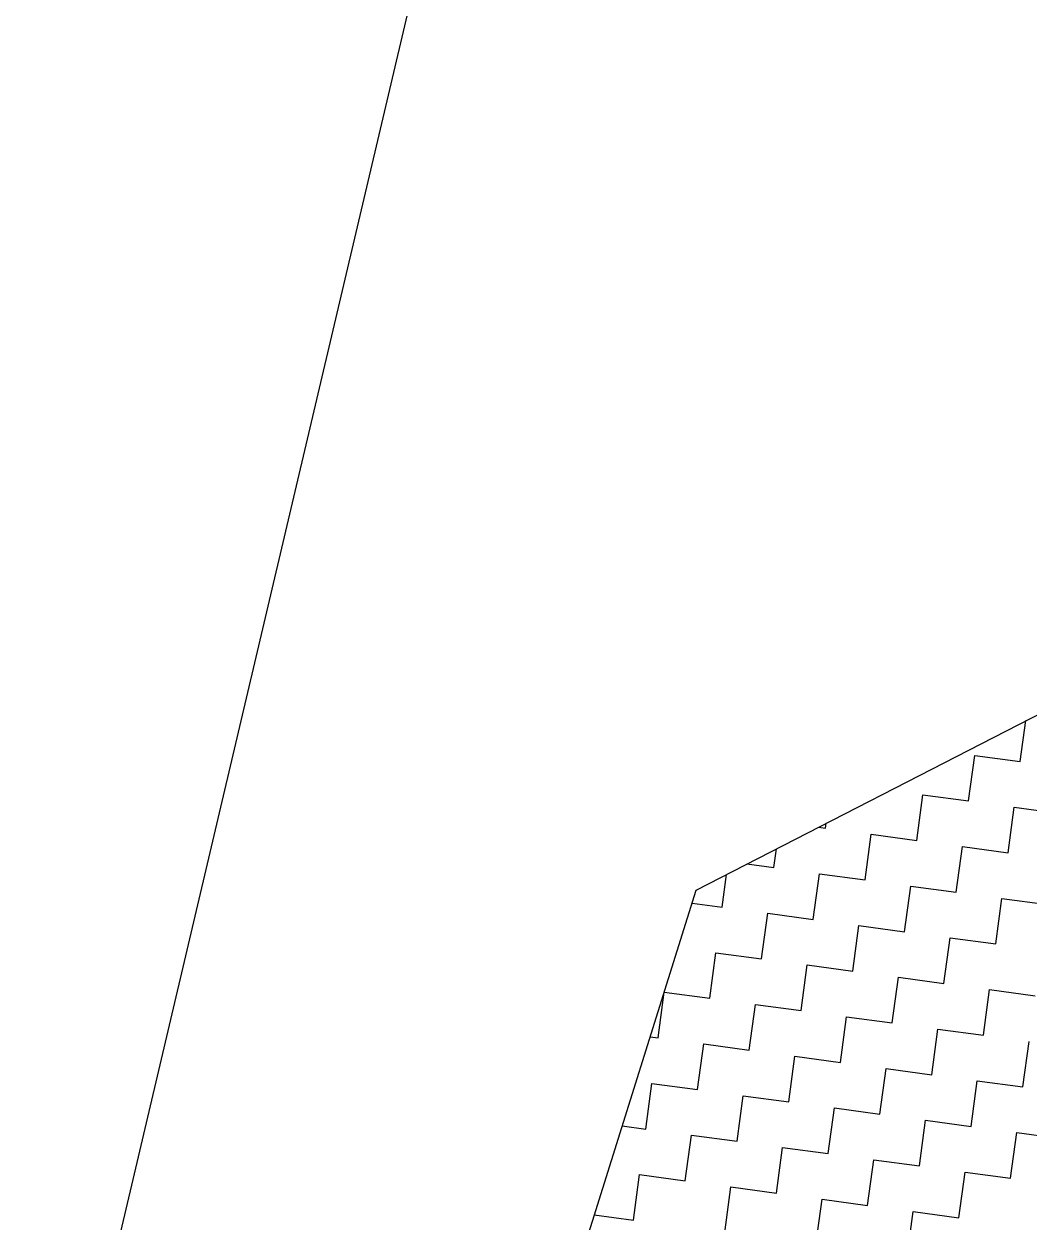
# Model space of a CAD drawing. Header units: metres. Extents: x 291974 to 293244, y 2020596 to 2023640.
# Drawn here: x 292473.5 to 292528.2, y 2021940.2 to 2022005.3 of the extents above; entities that cross this region are included whole.
import ezdxf

# ---------------------------------------------------------------- set-up
doc = ezdxf.new("R2010")
doc.units = ezdxf.units.M
doc.header["$MEASUREMENT"] = 0
doc.layers.add('POLY_HATCH', color=12, linetype='Continuous')
doc.layers.add('POLY_PARCEL', color=6, linetype='Continuous')

msp = doc.modelspace()

# ---------------------------------------------------------------- linework, layer by layer
at = {"layer": 'POLY_HATCH'}
for p, q in [((292510.068, 2021958.274), (292538.906, 2021973.084)), ((292501.508, 2021930.976), (292510.068, 2021958.274))]:
    msp.add_line(p, q, dxfattribs=at)
at = {"layer": 'POLY_HATCH', "linetype": 'Continuous'}
for p, q in [((292527.682, 2021965.255), (292527.981, 2021967.474)), ((292524.871, 2021963.111), (292525.205, 2021965.589)), ((292525.205, 2021965.589), (292527.682, 2021965.255)), ((292522.059, 2021960.967), (292522.393, 2021963.445)), ((292522.393, 2021963.445), (292524.871, 2021963.111)), ((292527.014, 2021960.3), (292527.348, 2021962.777)), ((292527.348, 2021962.777), (292529.826, 2021962.443)), ((292517.104, 2021961.635), (292517.141, 2021961.906)), ((292516.715, 2021961.688), (292517.104, 2021961.635)), ((292519.248, 2021958.824), (292519.582, 2021961.301)), ((292519.582, 2021961.301), (292522.059, 2021960.967)), ((292524.203, 2021958.156), (292524.537, 2021960.634)), ((292524.537, 2021960.634), (292527.014, 2021960.3)), ((292514.293, 2021959.492), (292514.43, 2021960.514)), ((292512.824, 2021959.69), (292514.293, 2021959.492)), ((292511.481, 2021957.348), (292511.72, 2021959.123)), ((292516.436, 2021956.68), (292516.77, 2021959.158)), ((292516.77, 2021959.158), (292519.248, 2021958.824)), ((292521.391, 2021956.012), (292521.725, 2021958.49)), ((292521.725, 2021958.49), (292524.203, 2021958.156)), ((292509.847, 2021957.568), (292511.481, 2021957.348)), ((292526.346, 2021955.344), (292526.68, 2021957.822)), ((292526.68, 2021957.822), (292529.158, 2021957.488)), ((292513.625, 2021954.537), (292513.959, 2021957.014)), ((292513.959, 2021957.014), (292516.436, 2021956.68)), ((292518.58, 2021953.869), (292518.914, 2021956.346)), ((292518.914, 2021956.346), (292521.391, 2021956.012)), ((292523.535, 2021953.201), (292523.869, 2021955.678)), ((292523.869, 2021955.678), (292526.346, 2021955.344)), ((292510.813, 2021952.393), (292511.147, 2021954.87)), ((292511.147, 2021954.87), (292513.625, 2021954.537)), ((292515.768, 2021951.725), (292516.102, 2021954.203)), ((292516.102, 2021954.203), (292518.58, 2021953.869)), ((292520.723, 2021951.057), (292521.057, 2021953.535)), ((292521.057, 2021953.535), (292523.535, 2021953.201)), ((292525.679, 2021950.389), (292526.013, 2021952.867)), ((292526.013, 2021952.867), (292528.49, 2021952.533)), ((292508.002, 2021950.249), (292508.336, 2021952.727)), ((292508.336, 2021952.727), (292510.813, 2021952.393)), ((292512.957, 2021949.581), (292513.291, 2021952.059)), ((292513.291, 2021952.059), (292515.768, 2021951.725)), ((292517.912, 2021948.914), (292518.246, 2021951.391)), ((292518.246, 2021951.391), (292520.723, 2021951.057)), ((292507.57, 2021950.307), (292508.002, 2021950.249)), ((292522.867, 2021948.246), (292523.201, 2021950.723)), ((292523.201, 2021950.723), (292525.679, 2021950.389)), ((292510.145, 2021947.438), (292510.479, 2021949.915)), ((292510.479, 2021949.915), (292512.957, 2021949.581)), ((292527.822, 2021947.578), (292528.156, 2021950.055)), ((292515.1, 2021946.77), (292515.434, 2021949.247)), ((292515.434, 2021949.247), (292517.912, 2021948.914)), ((292520.056, 2021946.102), (292520.39, 2021948.58)), ((292520.39, 2021948.58), (292522.867, 2021948.246)), ((292507.334, 2021945.294), (292507.668, 2021947.772)), ((292507.668, 2021947.772), (292510.145, 2021947.438)), ((292525.011, 2021945.434), (292525.345, 2021947.912)), ((292525.345, 2021947.912), (292527.822, 2021947.578)), ((292512.289, 2021944.626), (292512.623, 2021947.104)), ((292512.623, 2021947.104), (292515.1, 2021946.77)), ((292517.244, 2021943.958), (292517.578, 2021946.436)), ((292517.578, 2021946.436), (292520.056, 2021946.102)), ((292522.199, 2021943.291), (292522.533, 2021945.768)), ((292522.533, 2021945.768), (292525.011, 2021945.434)), ((292506.052, 2021945.467), (292507.334, 2021945.294)), ((292509.477, 2021942.483), (292509.811, 2021944.96)), ((292509.811, 2021944.96), (292512.289, 2021944.626)), ((292527.154, 2021942.623), (292527.488, 2021945.1)), ((292527.488, 2021945.1), (292529.966, 2021944.766)), ((292514.433, 2021941.815), (292514.766, 2021944.292)), ((292514.766, 2021944.292), (292517.244, 2021943.958)), ((292519.388, 2021941.147), (292519.722, 2021943.624)), ((292519.722, 2021943.624), (292522.199, 2021943.291)), ((292506.666, 2021940.339), (292507, 2021942.817)), ((292507, 2021942.817), (292509.477, 2021942.483)), ((292524.343, 2021940.479), (292524.677, 2021942.957)), ((292524.677, 2021942.957), (292527.154, 2021942.623)), ((292511.621, 2021939.671), (292511.955, 2021942.149)), ((292511.955, 2021942.149), (292514.433, 2021941.815)), ((292516.576, 2021939.003), (292516.91, 2021941.481)), ((292516.91, 2021941.481), (292519.388, 2021941.147)), ((292504.534, 2021940.626), (292506.666, 2021940.339)), ((292521.531, 2021938.335), (292521.865, 2021940.813)), ((292521.865, 2021940.813), (292524.343, 2021940.479))]:
    msp.add_line(p, q, dxfattribs=at)
at = {"layer": 'POLY_PARCEL'}
msp.add_line((292498.036, 2022021.369), (292473.548, 2021917.496), dxfattribs=at)

doc.saveas('drawing.dxf')
